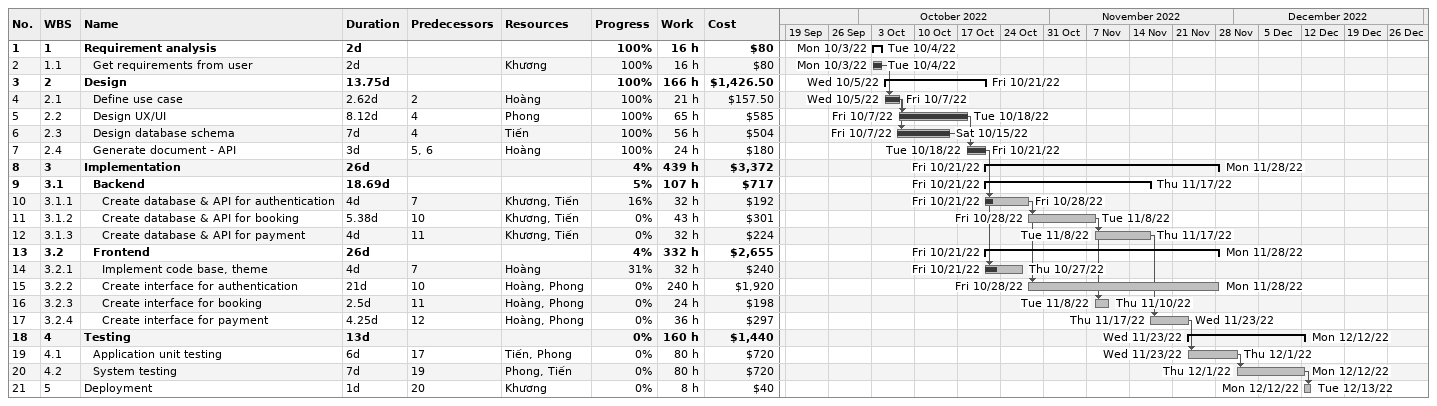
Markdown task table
| ID | WBS | Task | Duration | Start | Finish | Predecessors | Resources | % complete | Work (h) | Cost ($) |
|---|---|---|---|---|---|---|---|---|---|---|
| 1 | 1 | **Requirement analysis** | 2d | 2022-10-03 | 2022-10-04 |  |  | 100 | 16 | 80 |
| 2 | 1.1 | Get requirements from user | 2d | 2022-10-03 | 2022-10-04 |  | Khương | 100 | 16 | 80 |
| 3 | 2 | **Design** | 13.75d | 2022-10-05 | 2022-10-21 |  |  | 100 | 166 | 1426.50 |
| 4 | 2.1 | Define use case | 2.62d | 2022-10-05 | 2022-10-07 | 2 | Hoàng | 100 | 21 | 157.50 |
| 5 | 2.2 | Design UX/UI | 8.12d | 2022-10-07 | 2022-10-18 | 4 | Phong | 100 | 65 | 585 |
| 6 | 2.3 | Design database schema | 7d | 2022-10-07 | 2022-10-15 | 4 | Tiến | 100 | 56 | 504 |
| 7 | 2.4 | Generate document - API | 3d | 2022-10-18 | 2022-10-21 | 5, 6 | Hoàng | 100 | 24 | 180 |
| 8 | 3 | **Implementation** | 26d | 2022-10-21 | 2022-11-28 |  |  | 4 | 439 | 3372 |
| 9 | 3.1 | **Backend** | 18.69d | 2022-10-21 | 2022-11-17 |  |  | 5 | 107 | 717 |
| 10 | 3.1.1 | Create database & API for authentication | 4d | 2022-10-21 | 2022-10-28 | 7 | Khương, Tiến | 16 | 32 | 192 |
| 11 | 3.1.2 | Create database & API for booking | 5.38d | 2022-10-28 | 2022-11-08 | 10 | Khương, Tiến | 0 | 43 | 301 |
| 12 | 3.1.3 | Create database & API for payment | 4d | 2022-11-08 | 2022-11-17 | 11 | Khương, Tiến | 0 | 32 | 224 |
| 13 | 3.2 | **Frontend** | 26d | 2022-10-21 | 2022-11-28 |  |  | 4 | 332 | 2655 |
| 14 | 3.2.1 | Implement code base, theme | 4d | 2022-10-21 | 2022-10-27 | 7 | Hoàng | 31 | 32 | 240 |
| 15 | 3.2.2 | Create interface for authentication | 21d | 2022-10-28 | 2022-11-28 | 10 | Hoàng, Phong | 0 | 240 | 1920 |
| 16 | 3.2.3 | Create interface for booking | 2.5d | 2022-11-08 | 2022-11-10 | 11 | Hoàng, Phong | 0 | 24 | 198 |
| 17 | 3.2.4 | Create interface for payment | 4.25d | 2022-11-17 | 2022-11-23 | 12 | Hoàng, Phong | 0 | 36 | 297 |
| 18 | 4 | **Testing** | 13d | 2022-11-23 | 2022-12-12 |  |  | 0 | 160 | 1440 |
| 19 | 4.1 | Application unit testing | 6d | 2022-11-23 | 2022-12-01 | 17 | Tiến, Phong | 0 | 80 | 720 |
| 20 | 4.2 | System testing | 7d | 2022-12-01 | 2022-12-12 | 19 | Phong, Tiến | 0 | 80 | 720 |
| 21 | 5 | Deployment | 1d | 2022-12-12 | 2022-12-13 | 20 | Khương | 0 | 8 | 40 |
